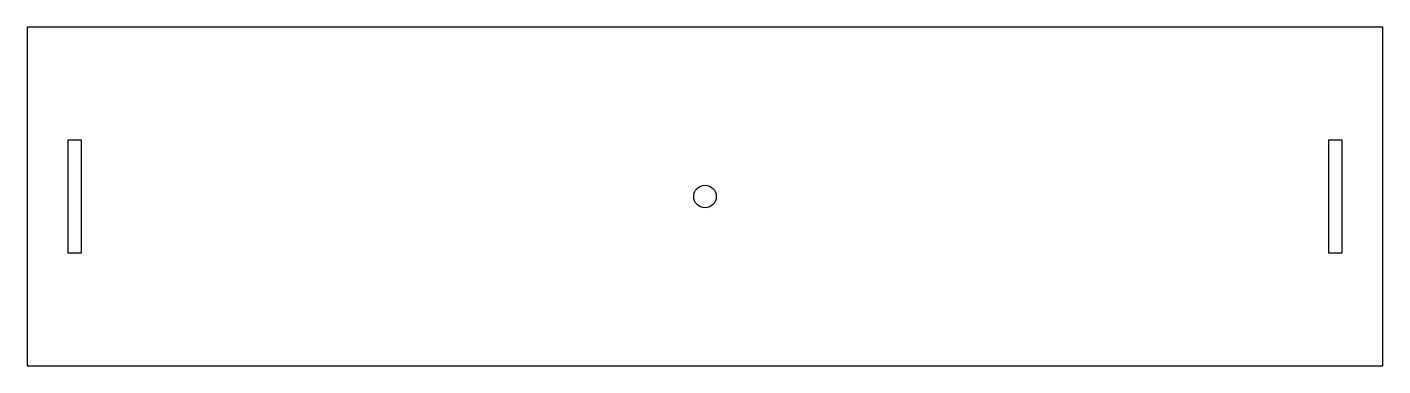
# Model space of a CAD drawing. Header units: millimetres. Extents: x 0 to 600, y -150 to 0.
import ezdxf

# ---------------------------------------------------------------- set-up
doc = ezdxf.new("R2010")
doc.units = ezdxf.units.MM

msp = doc.modelspace()

# ---------------------------------------------------------------- linework, layer by layer
at = {"color": 7, "linetype": 'Continuous', "lineweight": 25}
for p, q in [((600, 0), (0, 0)), ((0, 0), (0, -150)), ((600, -150), (600, 0)), ((18, -50), (18, -100)), ((24, -50), (18, -50)), ((24, -100), (24, -50)), ((576, -50), (576, -100)), ((582, -50), (576, -50)), ((582, -100), (582, -50)), ((18, -100), (24, -100)), ((576, -100), (582, -100)), ((0, -150), (600, -150))]:
    msp.add_line(p, q, dxfattribs=at)
msp.add_circle((300, -75), 5, dxfattribs=at)

doc.saveas('drawing.dxf')
